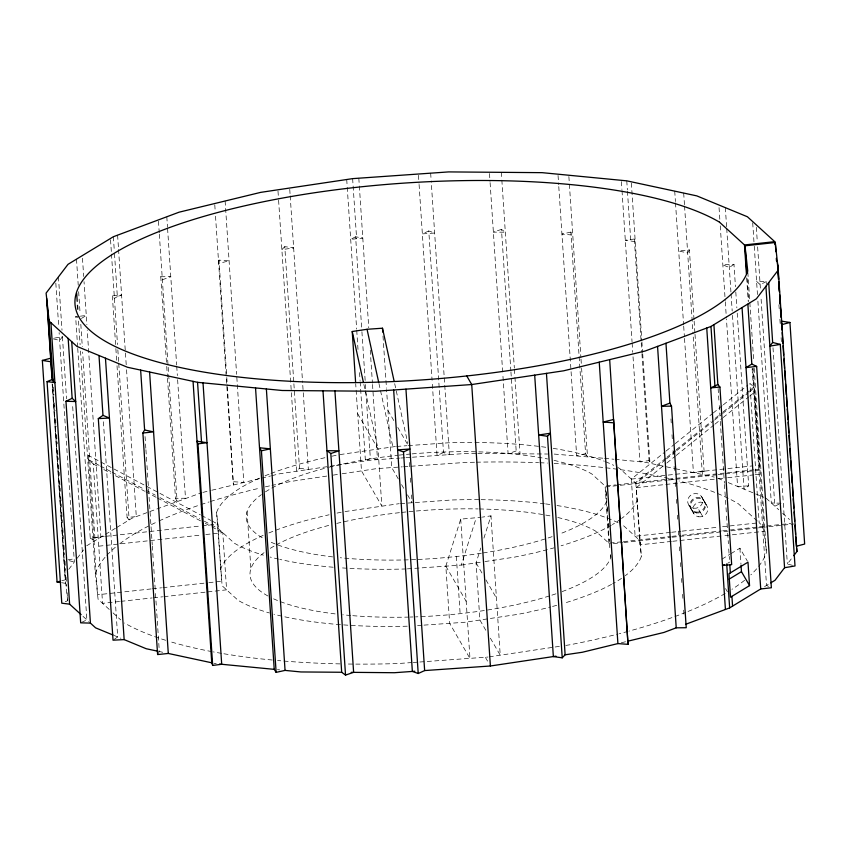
<?xml version="1.0" encoding="UTF-8"?>
<svg xmlns="http://www.w3.org/2000/svg" width="847" height="847" viewBox="0 0 847 847"><rect width="100%" height="100%" fill="white"/><g stroke="black" fill="none" stroke-linecap="round" stroke-linejoin="round"><path stroke-width="0.64" stroke-dasharray="4.24 3.18" d="M218.992 260.124L218.664 263.406L229.092 260.876L218.992 260.124L226.7 376.195M227.398 386.751L233.391 485.003L215.466 215.254M460.715 519.126L469.979 658.5L449.641 623.318L445.84 566.167L460.715 519.126L481.107 517.305M407.386 568.856L461.297 565.087L476.173 518.036M485.797 630.242L479.889 620.025L476.088 562.874L480.789 548.02M483.923 538.11L490.974 515.834L482.335 517.115M157.606 654.572L159.331 651.523L156.526 609.321M689.394 249.897L687.669 252.935L678.712 251.008L689.394 249.897L694.042 319.806M695.006 334.311L704.111 471.483L702.385 474.532L692.92 332.077M68.776 569.322L74.345 561.985L59.121 332.617M54.61 338.069L62.434 336.746L59.639 340.42L51.995 338.514M77.151 558.311L83.525 549.968M792.453 565.32L787.361 564.038L792.94 556.733M284.783 246.636L281.882 249.664L293.644 247.906L284.783 246.636L293.803 382.484M293.888 383.807L299.499 468.222L296.598 471.26L291.347 392.119M670.379 532.414L635.123 536.246L631.333 479.095L665.064 451.864M666.081 451.038L674.265 444.431M675.281 443.606L712.083 413.897M713.11 413.082L722.311 405.649M723.327 404.824L747.859 385.025M666.017 458.005L635.356 482.758L619.835 468.613A211.951 61.969 -3.8 0 0 617.908 467.512M667.044 457.179L675.218 450.572M676.245 449.746L710.993 421.69M715.09 418.397L722.237 412.616M723.264 411.79L748.822 391.166M749.839 390.34L753.925 387.037L749.902 383.373L759.166 522.747L763.189 526.411M665.498 459.688L635.853 483.616L641.348 556.415A211.951 61.969 -3.8 0 1 625.319 575.664M666.515 458.862L675.715 451.43M676.742 450.604L713.534 420.906M714.561 420.08L721.718 414.299M722.735 413.474L748.293 392.849M749.32 392.023L754.423 387.894L764.121 531.323L722.343 535.876M671.427 541.413L640.088 544.822L636.288 487.671L665.933 463.743M666.96 462.917L675.133 456.311M676.16 455.485L713.979 424.961M715.006 424.135L722.152 418.354M723.179 417.529L748.737 396.904M749.754 396.078L754.868 391.949M113.964 639.538L117.691 636.944L120.92 638.267M733.968 264.285L729.309 267.536L722.851 264.867L733.968 264.285L735.45 286.71M737.208 313.094L748.684 485.871L744.026 489.121L732.295 312.384M727.668 563.319L729.616 562.122M86.701 545.786L104.287 535.039M117.352 296.598L114.43 298.377L112.365 295.847L121.587 295.01L117.352 296.598L114.409 252.342M722.004 559.105L729.839 554.33M730.95 553.652L739.907 548.2L747.361 561.095M764.587 586.611L769.711 583.509M81.439 318.44L86.278 315.497L84.033 281.659M105.42 534.351L115.584 528.189M116.717 527.501L132.068 518.184L148.659 511.99M355.624 236.779L350.69 239.383L362.791 238.071L355.624 236.779L361.838 330.436M372.521 384.474L377.508 459.656L370.34 458.375L365.406 460.98L360.155 381.838M766.323 281.627L760.14 284.603L756.583 281.363L766.323 281.627L766.493 284.264M81.714 622.344L86.86 619.856L72.493 403.574M778.975 504.209L774.857 506.199L760.934 296.471M428.783 230.956L422.357 233.899L434.638 233.031L428.783 230.956L443.5 452.552L449.355 454.627L431.187 180.972M443.5 452.552L437.073 455.485L432.171 381.626M65.293 601.709L67.633 600.724L67.114 592.815M149.898 511.535L201.607 492.721M501.466 229.378L493.378 232.11L505.32 232.205L501.466 229.378L510.836 370.51M514.955 377.296L520.037 453.791L516.183 450.964L508.094 453.696L502.758 373.241M61.81 580.724L65.367 579.772L52.398 384.591M202.878 492.403L210.501 490.551M211.782 490.244L260.336 478.46M261.607 478.153L270.5 475.982M271.771 475.675L279.404 473.822L371.335 460.09L399.53 458.121M621.38 642.746L628.336 641.063M570.867 232.099L561.942 234.058L572.773 235.106L570.867 232.099L585.584 453.696L587.49 456.702L581.614 368.329M585.584 453.696L576.659 455.654L558.734 185.906M68.025 559.856L74.536 558.755M339.975 454.585L395.411 446.507M326.762 476.067L292.024 481.265A337.9 98.792 -3.8 0 0 271.972 485.373M333.189 475.114L340.907 473.96M342.199 473.769L376.29 468.666L402.293 466.845M345.036 511.556L399.202 503.669M461.297 565.087L483.701 561.73M484.971 561.55L514.15 557.188A211.951 61.969 -3.8 0 0 554.054 547.829M419.858 662.005L487.893 657.05M489.132 656.859L560.693 646.166M565.838 645.403L569.692 644.821A337.9 98.792 -3.8 0 0 618.109 634.001M634.318 239.034L625.298 240.188L635.261 241.681L634.318 239.034L641.857 352.468M642.704 353.792L649.977 463.267L649.046 460.62L640.014 461.774L632.825 353.612M77.638 347.037L75.637 316.704L79.184 316.302M80.37 316.164L86.278 315.497L86.892 324.729M77.733 348.361L90.258 538.29L100.899 537.093L87.241 330.012M93.805 537.601L104.245 536.469M105.547 536.32L200.866 525.945M202.168 525.807L217.838 524.102L221.628 581.254L205.959 582.969M631.333 479.095L726.641 468.719M727.944 468.571L752.75 465.871M606.42 485.903L615.631 484.908M616.944 484.759L754.169 469.82M755.471 469.683L759.388 469.259L752.708 368.614M605.605 486.909L667.192 480.207M668.495 480.058L716.806 474.807M718.108 474.659L759.886 470.117L753.121 368.159M98.76 546.188L200.601 535.103M205.821 534.531L222.793 532.678L226.594 589.84L207.007 591.968M636.288 487.671L717.24 478.862M718.542 478.714L726.377 477.867M727.689 477.719L753.798 474.881M755.101 474.733L760.331 474.172M151.126 588.93L97.596 594.763L88.342 455.39L200.337 514.817M152.428 588.792L161.576 587.797M162.878 587.659L204.656 583.107M671.682 532.265L680.829 531.27M682.131 531.133L717.377 527.289M722.607 526.728L759.166 522.747M557.824 517.517A181.237 52.99 -3.8 0 1 595.695 531.175L608.898 543.202L622.058 541.773M623.371 541.635L670.485 536.5M671.798 536.363L680.935 535.368M682.237 535.219L721.411 530.963M722.713 530.815L790.812 523.404M613.344 543.636L622.545 542.631M623.868 542.493L670.983 537.358M672.285 537.22L729.733 530.963M731.046 530.825L757.154 527.977M758.457 527.84L767.626 526.845M768.949 526.696L793.935 523.975M119.533 601.497L102.561 603.339L93.297 463.965L88.829 459.889L88.342 455.39M120.835 601.349L152.174 597.94M153.476 597.802L162.613 596.807M163.926 596.659L205.705 592.117M672.73 541.275L721.041 536.013M704.111 471.483L693.428 472.605L684.492 338.069M117.013 365.756L127.092 517.443L136.303 516.606L126.489 368.879M396.692 446.422L406.994 445.702M408.286 445.607L448.031 442.822A211.951 61.969 -3.8 0 1 546.823 447.428M400.822 458.026L404.707 457.751M405.999 457.666L411.176 457.306M412.478 457.211L467.322 453.367L476.522 453.441M403.617 466.761L464.283 462.515A337.9 98.792 -3.8 0 1 474.987 462.229M400.493 503.573L451.822 499.984A211.951 61.969 -3.8 0 1 479.783 499.666M417.592 625.562L422.717 625.202M423.998 625.118L465.088 622.238L517.951 614.34A211.951 61.969 -3.8 0 0 550.55 606.971M411.949 662.555L397.444 663.572A337.9 98.792 -3.8 0 1 346.635 664.006M413.262 662.47L418.545 662.1M748.684 485.871L737.568 486.453L726.44 318.948M160.771 276.747L170.776 276.641L162.37 279.785L160.771 276.747L166.647 365.121M167.515 378.302L175.488 498.332L185.493 498.237L177.436 376.883M477.846 453.452L547.66 454.024M554.245 454.077L603.244 458.227M781.04 503.224L771.31 502.959L757.811 299.838M233.708 481.721L243.809 482.472L236.715 375.634M604.557 458.354L613.747 459.233M615.06 459.36L645.467 462.303L674.254 468.486M277.477 669.67L279.648 669.882M299.499 468.222L308.361 469.503L302.665 383.765M62.032 582.778L65.748 583.361L52.525 384.21M675.535 468.762L714.296 477.083M159.331 651.523L162.698 652.254M214.005 663.286L216.26 663.783M69.263 560.714L74.345 561.985M114.207 635.504L117.691 636.944L103.323 420.652M717.811 478.301L723.624 480.704M728.272 482.621L763.782 497.263M768.462 586.368L766.524 585.436L752.083 368.032M75.637 316.704L77.575 317.636M90.258 538.29L95.097 540.619L82.646 352.003M201.501 515.431L210.839 520.386M212.004 521.011L217.838 524.102M88.829 459.889L99.332 465.469M100.497 466.083L110.999 471.652M112.164 472.277L144.826 489.608M145.991 490.222L155.329 495.177M159.988 497.655L199.659 518.703M204.328 521.18L210.162 524.272M211.327 524.896L218.325 528.613L234.291 543.16A211.951 61.969 -3.8 0 0 263.406 555.166M93.297 463.965L99.131 467.057M103.8 469.534L110.798 473.251M115.467 475.728L144.636 491.207M145.8 491.821L156.303 497.39M157.468 498.015L200.633 520.916M205.292 523.393L222.793 532.678M766.112 498.227L778.774 509.756M782.681 513.324L789.531 519.56M757.25 521.011L738.171 503.626A337.9 98.792 -3.8 0 0 679.103 480.969M623.625 525.775L639.157 539.91M109.242 609.427L98.083 599.263L95.298 573.61L80.454 350.012M113.053 612.9L120.687 619.856M83.027 616.372L88.639 621.476M127.092 517.443L129.146 519.963L118.718 363.003M701.549 496.543L703.783 500.397M704.281 501.255L706.514 505.119M698.786 509.714L699.908 511.641M700.405 512.499L702.639 516.363M688.939 505.299L691.173 509.153M691.671 510.01L693.905 513.875M725.54 588.601L727.404 591.82M387.947 410.435L393.855 420.641M397.794 427.449L407.629 444.474M476.088 562.874L482.652 574.224M485.934 579.888L496.427 598.046M398.302 478.936L391.748 467.586L386.56 389.546M401.584 484.611L404.21 489.143M407.492 494.817L412.087 502.769M490.381 638.183L500.228 655.207L490.974 515.834M357.699 413.728L378.037 448.899L381.828 506.061L361.489 470.879L355.698 383.712M445.84 566.167L466.178 601.338M485.426 657.42L487.904 661.708M175.488 498.332L177.087 501.371L168.151 366.836M394.681 383.68L407.725 443.023M378.937 383.479L392.839 446.687M363.861 384.4L364.993 389.556M365.279 390.848L378.037 448.899M763.687 527.268L766.419 552.477A337.9 98.792 -3.8 0 1 750.844 574.848M639.644 540.767L641.348 556.415M606.124 491.747L606.653 496.586M609.787 547.691L609.057 538.872M610.581 554.954L610.846 557.379A181.237 52.99 -3.8 0 1 562.133 591.598M259.489 478.163A211.951 61.969 -3.8 0 0 216.578 512.509L218.325 528.613M216.578 512.509L222.115 585.764L238.092 600.311A211.951 61.969 -3.8 0 0 269.399 612.963M67.633 600.724L64.796 574.573L52.133 383.86M778.933 304.793L779.198 308.732M779.896 319.255L780.331 325.83M781.125 337.667L781.379 341.616M773.004 347.757L787.361 564.038M756.339 227.335L757.292 241.66M757.631 246.858L760.49 289.875M752.697 222.803L754.169 244.921M754.254 246.223L757.462 294.555M747.837 272.332L749.754 301.267M749.849 302.591L753.766 361.775M754.211 368.35L766.419 552.477M747.192 278.705L748.674 301.066M746.673 277.837L748.25 301.521M735.799 291.982L736.858 307.81M725.339 207.663L726.631 227.187M726.715 228.489L730.972 292.596M731.067 293.92L732.2 311.061M719.039 207.6L719.908 220.622M720.257 225.821L725.212 300.484M725.297 301.797L726.355 317.625M739.907 548.2L740.945 563.837M718.118 388.477L718.902 400.313M719.251 405.575L719.95 416.099M720.289 421.361L721.168 434.522M721.252 435.834L722.205 450.308M722.3 451.62L724.386 483.192M724.471 484.505L725.434 498.978M725.519 500.291L726.482 514.764M726.567 516.077L727.351 527.914M727.7 533.176L728.399 543.7M728.738 548.962L729.436 559.486M694.127 321.119L694.911 332.987M683.688 193.074L684.471 204.783M684.556 206.086L692.835 330.753M674.731 191.147L675.419 201.554M675.504 202.857L683.614 324.877M683.698 326.19L684.397 336.746M670.962 418.947L671.226 422.897M672.02 434.765L672.285 438.725M673.069 450.593L673.333 454.553M674.117 466.422L674.381 470.381M675.175 482.25L675.525 487.523M676.308 499.391L676.573 503.351M677.356 515.22L677.621 519.179M678.415 531.048L678.68 534.997M679.463 546.866L679.728 550.825M680.512 562.694L680.776 566.654M681.57 578.522L681.824 582.482M682.618 594.35L682.883 598.3M683.667 610.179L683.931 614.128M631.364 183.111L641.825 340.6M641.91 341.923L642.619 352.479M641.941 353.781L649.046 460.62M626.769 180.845L627.373 189.95M627.458 191.253L630.75 240.707M621.402 181.618L621.92 189.421M622.016 190.723L632.042 341.743M632.127 343.067L632.741 352.299M607.479 506.718L607.733 510.614M608.601 523.605L608.771 526.199M609.628 539.19L609.808 541.784M610.666 554.774L610.846 557.379M605.859 490.805L606.632 502.493M606.981 507.692L607.934 521.985M608.019 523.277L608.961 537.57M608.898 543.202L605.107 486.051L591.894 474.013A181.237 52.99 -3.8 0 0 554.023 460.366M568.877 176.547L569.311 183.047M569.396 184.35L580.915 357.773M581 359.096L581.529 367.005M558.046 175.498L558.649 184.604M501.339 172.333L501.773 178.844M501.858 180.146L514.341 368.064M514.436 369.377L514.87 375.973M510.932 371.822L516.183 450.964M489.492 173.54L490.011 181.353M490.095 182.656L502.663 371.918M456.332 556.5L460.133 613.662M430.668 173.169L431.102 179.67M418.471 175.329L418.99 183.143M419.074 184.434L432.086 380.303M409.408 462.494L409.757 467.692M410.446 478.079L410.784 483.277M411.568 494.966L411.822 498.862M383.003 336.047L386.476 388.244M358.821 178.198L359.244 184.71M359.34 186.012L368.752 327.757M370.245 350.182L372.426 383.151M352.638 178.632L356.608 238.494M361.923 331.749L365.343 383.193M365.428 384.506L370.34 458.375M346.719 179.511L347.154 186.022M347.238 187.325L356.651 329.07M356.735 330.394L358.143 351.494M359.541 372.606L360.07 380.515M289.759 189.336L290.098 194.545M290.193 195.848L302.58 382.442M277.996 191.094L278.515 198.907M278.599 200.21L291.252 390.795M247.08 511.556L250.881 568.708M225.111 201.014L236.62 374.31M226.784 377.518L227.314 385.427M214.778 204.836L215.127 210.045M166.806 216.779L167.494 227.187M167.579 228.489L176.652 365.015M176.737 366.338L177.351 375.57M158.474 221.215L159.257 232.925M159.342 234.227L168.066 365.523M166.732 366.433L167.431 376.989M145.059 436.554L145.843 448.423M145.928 449.746L146.891 464.251M146.986 465.575L147.95 480.08M148.034 481.403L148.998 495.908M149.083 497.221L152.238 544.706M152.322 546.019L153.286 560.523M153.381 561.847L154.345 576.352M154.429 577.675L155.393 592.18M155.477 593.503L156.441 608.008M117.606 235.148L118.474 248.16M118.559 249.463L125.345 351.727M125.441 353.051L126.404 367.556M113.371 236.726L114.324 251.04M110.544 239.807L111.402 252.819M111.486 254.121L117.5 344.538M117.849 349.811L118.633 361.69M112.365 295.847L115.785 347.291M115.87 348.604L116.664 360.483M82.477 258.24L83.684 276.461M76.495 259.161L78.231 285.195M78.655 291.696L80.126 313.824M80.825 324.306L82.297 346.73M78.527 321.087L80.105 344.761M58.454 276.884L62 330.245M62.434 336.746L66.553 398.736M55.828 283.163L58.771 327.408M53.446 387.079L53.975 394.988M54.494 402.907L55.023 410.816M55.553 418.736L56.071 426.644M56.601 434.553L57.215 443.786M57.649 450.382L58.263 459.614M58.612 464.887L59.311 475.442M59.661 480.715L60.37 491.271M60.719 496.543L61.418 507.088M61.767 512.371L62.466 522.917M62.816 528.189L63.514 538.745M63.959 545.341L64.573 554.573M65.007 561.169L65.621 570.391M66.055 576.987L66.669 586.219M637.547 499.264A211.951 61.969 -3.8 0 1 621.529 518.512M620.607 519.19A211.951 61.969 -3.8 0 1 612.402 524.558M611.269 525.225A211.951 61.969 -3.8 0 1 561.074 545.796M406.105 568.951A211.951 61.969 -3.8 0 1 339.954 567.755M333.167 567.225A211.951 61.969 -3.8 0 1 279.775 559.401M278.536 559.115A211.951 61.969 -3.8 0 1 270.14 557.051M265.09 475.781A211.951 61.969 -3.8 0 1 269.801 473.907M271.008 473.441A211.951 61.969 -3.8 0 1 326.614 457.338M331.929 456.205A211.951 61.969 -3.8 0 1 337.286 455.114M553.229 448.381A211.951 61.969 -3.8 0 1 604.324 461.244M605.584 461.742A211.951 61.969 -3.8 0 1 613.747 465.352M606.685 501.223A181.237 52.99 -3.8 0 1 559.539 533.991M552.117 536.649A181.237 52.99 -3.8 0 1 482.621 553.038M481.329 553.239A181.237 52.99 -3.8 0 1 416.957 559.507M415.644 559.571A181.237 52.99 -3.8 0 1 340.314 557.739M332.606 556.903A181.237 52.99 -3.8 0 1 276.429 544.42M275.18 543.943A181.237 52.99 -3.8 0 1 269.335 541.445M262.231 537.75A181.237 52.99 -3.8 0 1 261.405 494.627M265.45 491.863A181.237 52.99 -3.8 0 1 327.958 467.491M329.208 467.173A181.237 52.99 -3.8 0 1 397.794 455.273M399.085 455.125A181.237 52.99 -3.8 0 1 410.795 453.992M412.108 453.886A181.237 52.99 -3.8 0 1 547.596 458.979M621.507 578.374A211.951 61.969 -3.8 0 1 612.741 583.699M611.545 584.356A211.951 61.969 -3.8 0 1 564.875 602.948M556.659 605.33A211.951 61.969 -3.8 0 1 551.789 606.643M407.238 626.187A211.951 61.969 -3.8 0 1 349.229 625.287M347.852 625.192A211.951 61.969 -3.8 0 1 273.93 614.213M220.368 569.671A211.951 61.969 -3.8 0 1 263.29 535.325M268.891 532.943A211.951 61.969 -3.8 0 1 329.091 514.785M337.053 513.081A211.951 61.969 -3.8 0 1 343.776 511.747M481.096 499.677A211.951 61.969 -3.8 0 1 544.388 503.753M545.648 503.912A211.951 61.969 -3.8 0 1 550.614 504.59M557.03 505.543A211.951 61.969 -3.8 0 1 618.617 523.044M555.918 593.811A181.237 52.99 -3.8 0 1 550.751 595.515M549.438 595.939A181.237 52.99 -3.8 0 1 415.528 616.881M412.934 616.965A181.237 52.99 -3.8 0 1 410.266 617.039M408.932 617.082A181.237 52.99 -3.8 0 1 352.045 615.621M350.711 615.504A181.237 52.99 -3.8 0 1 342.813 614.763M335.137 613.906A181.237 52.99 -3.8 0 1 273.126 598.607M267.917 595.981A181.237 52.99 -3.8 0 1 264.275 552.477M270.331 548.327A181.237 52.99 -3.8 0 1 274.936 545.606M276.154 544.928A181.237 52.99 -3.8 0 1 330.51 524.96M336.778 523.404A181.237 52.99 -3.8 0 1 400.271 512.573M401.594 512.424A181.237 52.99 -3.8 0 1 478.057 508.92M479.37 508.952A181.237 52.99 -3.8 0 1 551.397 516.141M744.629 580.259A337.9 98.792 -3.8 0 1 731.956 589.332M725.201 593.472A337.9 98.792 -3.8 0 1 687.002 611.873M685.826 612.349A337.9 98.792 -3.8 0 1 629.183 631.057M627.976 631.396A337.9 98.792 -3.8 0 1 619.358 633.683M340.049 663.889A337.9 98.792 -3.8 0 1 277.572 660.522M272.236 660.025A337.9 98.792 -3.8 0 1 222.92 653.598M221.533 653.365A337.9 98.792 -3.8 0 1 213.317 651.894M211.972 651.639A337.9 98.792 -3.8 0 1 169.951 641.603M165.631 640.279A337.9 98.792 -3.8 0 1 124.498 623.011M95.298 573.61A337.9 98.792 -3.8 0 1 105.917 556.31M106.849 555.293A337.9 98.792 -3.8 0 1 115.383 547.226M119.766 543.732A337.9 98.792 -3.8 0 1 156.97 521.921M159.067 520.947A337.9 98.792 -3.8 0 1 199.691 505.013M201.004 504.568A337.9 98.792 -3.8 0 1 209.029 501.953M210.374 501.53A337.9 98.792 -3.8 0 1 260.188 488.031M265.397 486.834A337.9 98.792 -3.8 0 1 270.648 485.659M476.332 462.197A337.9 98.792 -3.8 0 1 538.565 462.695M539.846 462.748A337.9 98.792 -3.8 0 1 547.469 463.076M554.139 463.415A337.9 98.792 -3.8 0 1 674.254 479.751M693.757 508.211A7.676 7.274 -30 0 0 702.428 498.227A7.676 7.274 -30 0 0 689.553 496.321A7.676 7.274 -30 0 0 693.757 508.211M698.722 516.786A7.676 7.274 -30 0 0 707.383 506.802A7.676 7.274 -30 0 0 694.519 504.897A7.676 7.274 -30 0 0 698.722 516.786M695.99 512.075A7.676 7.274 -30 0 0 704.662 502.091A7.676 7.274 -30 0 0 691.787 500.175A7.676 7.274 -30 0 0 695.99 512.075M696.488 512.933A7.676 7.274 -30 0 0 705.159 502.949A7.676 7.274 -30 0 0 692.285 501.032A7.676 7.274 -30 0 0 696.488 512.933"/><path stroke-width="1.27" d="M351.23 672.338L394.406 672.719L412.362 671.427L418.217 673.513L424.643 670.57L490.392 665.996L553.356 656.563L562.217 657.833L565.118 654.805L582.323 652.264L617.908 643.582L628.008 644.345L609.671 359.626M628.008 644.345L613.62 419.498L603.191 422.028L617.908 643.582M334.925 390.922L353.623 672.359L345.534 675.091L341.68 672.264L300.897 671.957L285.058 670.401L276.133 672.359L274.227 669.352L221.702 664.281L212.682 665.435L211.739 662.788L168.288 653.45L157.606 654.572L142.889 433.008L144.615 429.969L140.644 370.097M765.9 286.286L784.566 567.712L775.016 580.29L770.77 582.863M746.842 273.443L745.011 245.81L775.27 242.517L778.255 270.066L756.35 298.843L710.982 326.444L645.255 350.986L563.647 370.806L471.726 384.538L375.708 391.25L282.21 390.499L197.563 382.325L127.537 367.28L76.918 346.402L49.137 321.098L46.098 293.104L68.014 264.328L76.495 259.161L113.371 236.726L179.098 212.184L260.707 192.364L352.638 178.632L448.624 171.909L542.122 172.661L626.769 180.845L696.795 195.879L747.414 216.768L774.74 241.66L774.92 244.285M768.705 282.612L772.655 342.474L769.849 346.148L780.288 344.39L795.005 565.955L784.566 567.712M793.734 555.696L796.921 551.513L778.255 270.066M562.217 657.833L547.501 436.269L550.402 433.24L546.453 373.368M98.316 418.619L102.974 415.379L109.432 418.037L98.316 418.619L113.032 640.184L124.149 639.601L146.235 648.738L158.145 651.279M685.869 624.218L729.648 607.902L760.722 588.961L771.363 587.754L756.657 366.402L751.818 364.072L746.016 367.609L760.722 588.961M725.413 609.448L710.697 387.884L717.854 384.527L713.905 324.666M729.151 579.147L741.464 571.651L741.03 565.14M749.542 585.616L730.516 597.199L728.949 573.737L747.986 562.164L749.542 585.616L741.464 571.651M65.96 401.277L72.143 398.302L75.701 401.531L65.96 401.277L80.677 622.841L90.417 623.096L95.616 627.86L113.043 635.028M403.5 451.949L409.927 449.005L397.645 449.863L403.5 451.949L418.217 673.513M47.061 381.626L52.916 379.17L53.117 380.97L54.907 382.6L47.061 381.626L61.778 603.191L69.623 604.165L81.111 614.626M665.964 343.257L669.913 403.119L671.512 406.158L686.229 627.722L676.224 627.818L663.932 632.444L628.336 641.063M669.913 403.119L661.507 406.264L676.224 627.818M724.577 564.705L722.459 565.478L731.67 564.642L719.918 387.058L717.854 384.527M330.817 453.526L338.906 450.795L326.963 450.699L330.817 453.526L345.534 675.091M42.35 360.43L50.651 358.217L51.032 361.796L42.35 360.43L57.067 581.995L60.793 582.577M795.735 537.019L796.349 546.251L804.65 544.028L789.933 322.463L781.633 324.687L781.993 329.959M57.067 581.995L59.438 581.36M261.416 450.795L270.341 448.836L259.51 447.788L261.416 450.795L276.133 672.359M355.613 382.399L352.236 331.505L367.037 329.292L382.484 328.213L394.109 381.108M555.971 656.171L553.356 656.563L534.69 375.126M197.965 443.87L206.986 442.716L197.033 441.223L197.965 443.87L212.682 665.435M756.657 366.402L746.016 367.609L742.067 307.747M719.474 222.168L744.492 244.952L774.74 241.66M142.889 433.008L153.582 431.885L144.615 429.969M719.918 387.058L710.697 387.884L706.747 328.022M414.818 671.258L412.362 671.427L393.664 390.001M671.512 406.158L661.507 406.264L657.558 346.391M613.292 422.78L603.191 422.028L599.242 362.156M219.521 664.08L221.702 664.281L203.015 382.855M547.501 436.269L538.639 434.998L550.402 433.24L565.118 654.805M781.252 321.108L789.933 322.463M772.655 342.474L780.288 344.39M719.505 222.158A337.911 98.792 -3.8 0 0 300.643 194.926A337.911 98.792 -3.8 0 0 85.399 325.894A337.911 98.792 -3.8 0 0 466.761 375.952L471.726 384.538L490.392 665.996M367.037 329.292L378.662 382.188M352.236 331.505L363.289 381.817M781.379 322.305L781.633 324.687L781.379 320.78M796.582 548.358L796.921 551.513M745.011 245.81L747.753 271.019A337.9 98.792 -3.8 0 1 466.761 375.962M729.775 564.515L730.336 572.89M731.914 596.341L732.57 606.092M726.694 563.922L729.648 607.902M777.684 264.825L778.637 279.139M778.806 281.744L779.494 292.151M779.663 294.756L780.267 303.861M780.521 307.768L781.125 316.884M782.162 332.606L782.861 343.151M783.041 345.788L783.655 355.02M783.92 358.98L784.523 368.212M784.703 370.848L785.317 380.081M785.582 384.04L786.281 394.586M786.45 397.222L787.064 406.454M787.244 409.09L787.943 419.646M788.123 422.282L788.822 432.828M788.991 435.474L789.605 444.707M789.87 448.656L790.484 457.888M790.664 460.524L791.363 471.08M791.532 473.717L792.146 482.949M792.411 486.909L793.025 496.141M793.205 498.777L793.808 508.009M794.073 511.959L794.687 521.191M794.952 525.151L795.566 534.383M777.302 261.247L777.726 267.747M777.991 271.654L778.499 279.457M778.848 284.666L779.272 291.177M779.706 297.678L780.129 304.189M780.479 309.399L780.987 317.202M775.27 242.517L775.873 251.728M776.318 258.303L776.487 260.929M744.492 244.952L746.419 273.899M747.869 304.211L751.818 364.072M710.982 326.444L714.932 386.306M405.946 389.133L424.643 670.57M382.484 328.213L382.749 332.13M322.993 390.827L341.68 672.264M266.371 388.974L285.058 670.401M255.54 387.926L274.227 669.352M197.563 382.325L201.533 442.187M193.052 381.351L211.739 662.788M149.601 372.024L168.288 653.45M105.462 358.175L124.149 639.601M98.993 355.507L102.974 415.379M76.696 293.464L77.215 301.352M77.479 305.301L77.744 309.25M71.72 341.669L90.417 623.096M68.162 338.429L72.143 398.302M50.926 322.728L69.623 604.165M48.946 319.298L53.117 380.97M47.061 301.924L52.26 380.261M46.67 298.345L51.963 377.995"/></g></svg>
